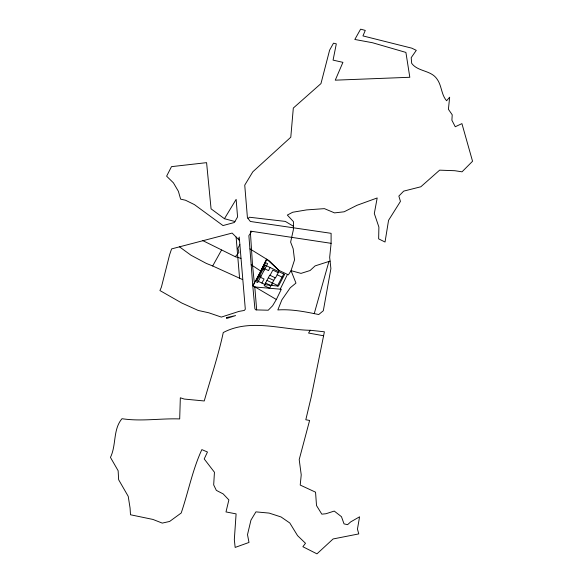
<?xml version="1.0" encoding="UTF-8"?>
<svg xmlns="http://www.w3.org/2000/svg" width="583" height="583" viewBox="0 0 583 583"><rect width="100%" height="100%" fill="white"/><g stroke="black" fill="none" stroke-linecap="round" stroke-linejoin="round"><path stroke-width="0.87" d="M293.409 226.255L293.431 221.62L287.332 215.069L292.702 212.248L306.563 209.909L324.418 208.641L334.555 212.89L344.145 211.789L356.905 205.325L377.186 197.965L374.315 213.516L378.892 227.071L378.644 238.862L385.035 242.032L388.555 220.323L400.448 201.397L398.852 196.085L403.684 191.129L420.824 186.779L439.633 170.156L454.864 170.717L462.028 171.825L472.551 161.251L461.918 123.618L455.257 126.751L451.891 120.244L452.219 114.815L448.414 109.298L449.653 97.193L446.607 100.75C441.2 94.781 441.87 85.57 436.98 79.011C430.99 70.062 417.924 71.847 411.685 63.343L411.197 57.688L416.284 50.349L411.809 48.17L362.954 35.913L365.271 30.411L360.615 29.15L354.821 39.469L372.442 42.719L405.906 52.419L409.813 77.277L335.261 80.17L342.921 62.345L333.068 60.122L336.311 43.871L333.505 43.157L329.614 50.16L320.963 83.595L293.315 108.052L290.786 137.231L252.833 171.774L244.743 185.139L247.425 217.699L250.347 221.467L331.1 233.324L331.1 243.322L329.672 257.387L330.904 268.632L323.317 310.732L318.741 314.536C305.273 311.774 291.646 309.019 277.829 309.937L281.88 299.837L290.283 287.747L295.96 283.09L291.048 270.658L294.539 259.894L293.162 248.701L290.625 242.105L293.387 229.695L293.409 226.255L285.342 221.416L249.466 217.233L248.045 218.508M314.222 313.676L328.943 261.461L330.08 261.126M249.947 248.875L266.511 259.1L260.739 271.059L251.171 264.718L248.875 235.641L251.776 231.327L331.1 243.322M251.776 231.327L250.413 231.16L250.457 233.273L252.563 265.593L254.356 283.178L252.745 285.575L254.909 308.844L255.893 309.894L268.216 310.214L272.574 305.805L276.349 299.487L281.305 289.27L254.8 286.974L252.745 285.575L251.171 264.718M280.212 289.175L287.47 274.418M261.92 283.061L264.055 279.002L259.151 276.655M270.118 267.51L268.486 270.607L263.582 268.26M270.067 275.336L272.829 270.089L278.259 272.676M275.14 277.763L269.601 288.257L264.179 285.663L269.718 275.169L275.489 277.923L278.791 271.656M271.54 285.415L272.735 283.149L277.654 285.502M277.384 286.02L283.717 274.01M179.477 246.835L232.121 233.076L239.504 240.393L238.542 239.438L239.234 237.062L245.312 309.201L244.306 310.447L239.015 311.388L221.351 317.094L208.692 312.765L198.205 310.455L181.845 303.058L159.931 290.553L161.411 287.098L169.595 254.786L171.591 248.912L179.477 246.835L191.02 255.245L206.302 263.407L212.686 265.965L221.533 250.063M239.861 244.7L237.879 248.183L238.913 252.417L235.328 256.724L202.862 240.648M234.927 221.511L237.572 216.934L236.137 199.371L224.44 218.712L211.068 208.838L206.586 162.65L171.497 166.643L166.614 176.175L173.421 182.851L178.398 191.326L180.628 199.153L185.489 200.224L194.423 204.611L222.998 225.57L234.359 222.495L234.927 221.511L224.44 218.712M310.302 330.299C281.64 329.759 250.347 318.238 223.26 332.55C218.304 355.725 210.703 378.229 204.239 400.966L184.257 399.056L180.329 397.795L179.695 418.929C160.427 418.259 141.122 421.662 121.985 418.703C112.832 429.496 116.491 445.026 110.449 457.385L118.138 470.743L118.641 479.722L128.224 496.352L130.067 508.026L130.497 514.767L152.914 519.431L162.263 523.104L169.631 521.45L181.196 513.011C188.345 491.965 192.492 469.84 201.856 449.602L207.468 452.022L204.21 458.938L214.442 472.252L213.684 484.896L216.337 490.369L223.151 493.896L228.871 499.915L225.993 511.932L236.1 513.885L234.322 539.647L235.16 547.422L248.999 542.445L247.505 534.647L250.952 520.123L255.915 511.867L269.171 513.098L281.064 516.968L289.802 522.995L297.563 535.639L305.492 543.276L302.876 546.723L316.955 553.85L333.104 538.962L358.771 533.911L357.452 529.102L359.573 516.815L350.726 521.872L347.592 524.664L344.036 523.877L341.456 516.684L334.248 511.08L325.999 513.732L321.823 514.17L316.511 505.541L315.556 492.183L300.216 485.071L301.229 474.868L299.203 459.579L309.609 420.438L305.805 419.76L311.184 397.154L324.396 331.793L310.309 330.269L308.538 333.039L323.594 335.757M328.943 261.461L315.111 265.892L310.054 270.534L301.017 273.383L291.048 270.658L288.396 274.855L279.002 270.439L266.919 259.355L253 285.743L276.349 299.487M235.328 256.724L240.954 258.364M212.686 265.965L242.652 279.6M277.165 274.753L282.085 277.1M262.146 268.923L264.318 269.958M268.333 277.792L273.755 280.387M258.823 275.22L260.995 276.255M266.948 280.416L272.37 283.01M265.564 283.039L270.986 285.634M266.511 259.1L269.477 260.951L279.002 270.439M236.108 237.019L239.569 278.178M254.8 286.974L256.673 309.865M226.736 317.524L226.51 318.544L235.612 315.578L226.736 317.524M265.469 262.627L255.5 281.516L257.671 282.558L267.633 263.662L265.469 262.627M265.207 265.163L257.008 280.714L265.556 284.803L278.441 286.129L284.606 274.44L265.207 265.163"/></g></svg>
